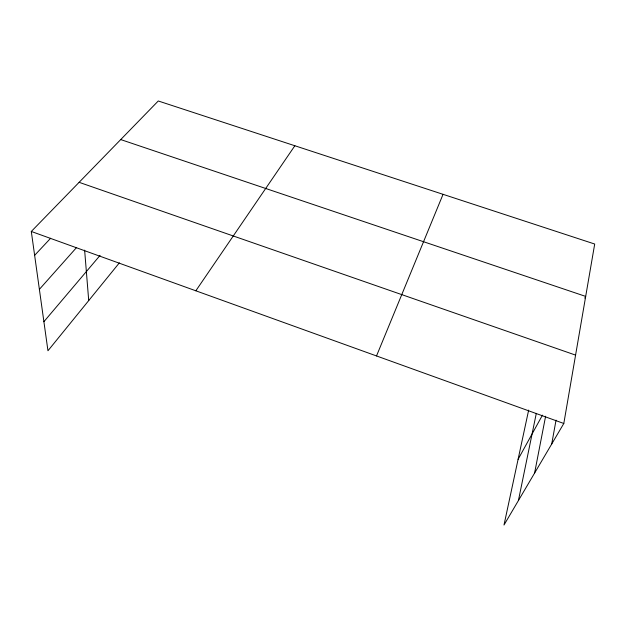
<?xml version="1.0" encoding="UTF-8"?>
<svg xmlns="http://www.w3.org/2000/svg" width="626" height="626" viewBox="0 0 626 626"><rect width="100%" height="100%" fill="white"/><g stroke="black" fill="none" stroke-linecap="round" stroke-linejoin="round"><path stroke-width="0.94" d="M528.657 410.093L504 525.018L563.807 423.481L594.7 244.03L158.276 100.982L31.3 231.464L47.959 350.756L119.378 262.834M551.709 444.022L556.037 420.156M534.588 473.092L545.614 416.235M518.422 500.534L536.302 413.363M376.516 355.944L443.052 194.326M584.801 298.086L585.686 296.411L120.724 139.575M518.093 459.32L542.46 415.148M195.836 290.793L294.862 145.748M43.898 321.694L100.058 255.4M39.383 289.353L76.615 247.466M34.633 255.338L50.643 238.248M79.126 182.322L575.576 355.106M31.3 231.464L563.807 423.481M84.627 250.134L88.72 300.574"/></g></svg>
